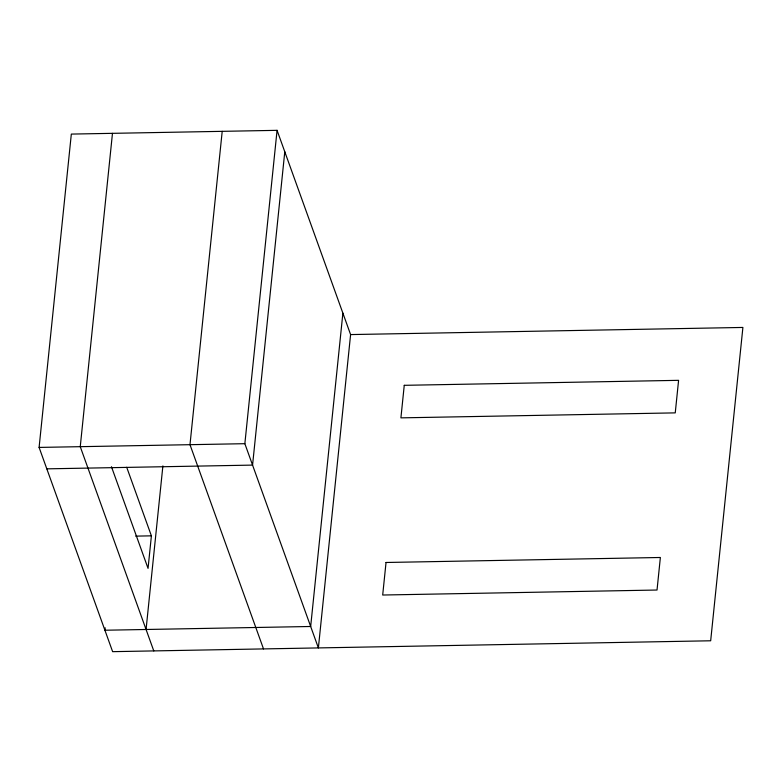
<?xml version="1.0" encoding="UTF-8"?>
<svg xmlns="http://www.w3.org/2000/svg" width="782" height="782" viewBox="0 0 782 782"><rect width="100%" height="100%" fill="white"/><g stroke="black" fill="none" stroke-linecap="round" stroke-linejoin="round"><path stroke-width="1.17" d="M350.6 334.579L742.9 327.443L710.672 640.781L112.628 651.66L39.1 447.421L71.328 134.084L277.072 130.34L350.6 334.579L318.382 647.916L244.854 443.687L277.072 130.34M112.471 133.341L80.253 446.678L153.78 650.907M105.169 627.799L104.915 630.233L310.669 626.49L342.887 313.152M126.713 467.284L151.395 535.836L148.052 568.377L111.445 466.698M146.068 629.481L162.891 465.906M222.205 131.347L189.987 444.684L263.514 648.913M284.785 151.767L252.566 465.104L46.812 468.848M39.1 447.421L244.854 443.687M135.667 536.129L151.395 535.836M386.034 562.483L382.691 595.024L657.027 590.029L660.37 557.488L386.034 562.483M404.255 385.321L400.912 417.862L675.247 412.876L678.59 380.335L404.255 385.321"/></g></svg>
